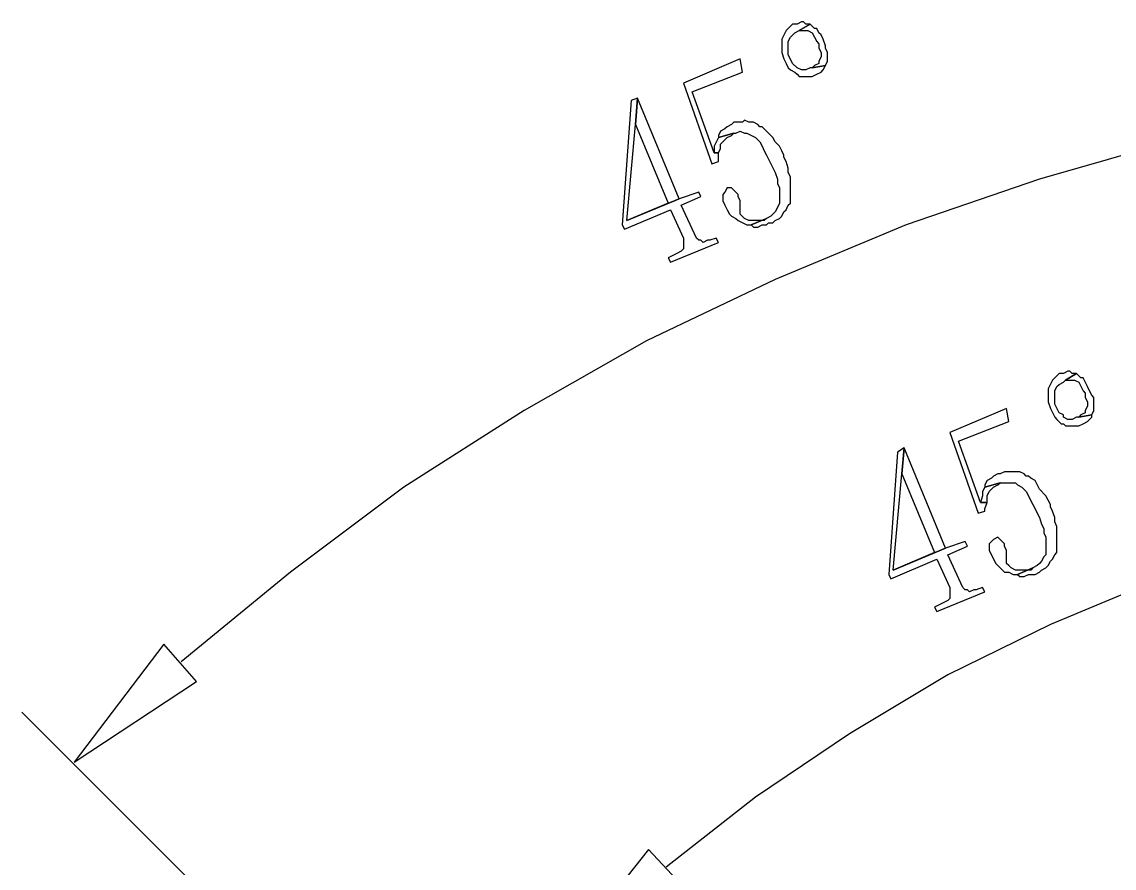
# Model space of a CAD drawing. Extents: x -15.4 to 0.8, y 0.3 to 11.8.
# Drawn here: x -2.7471 to -2.3303, y 5.469 to 5.7919 of the extents above; entities that cross this region are included whole.
import ezdxf

# ---------------------------------------------------------------- set-up
doc = ezdxf.new("R2010")
doc.units = 0
doc.header["$MEASUREMENT"] = 0
doc.linetypes.add('AUSGEZOGEN', pattern=[0])
doc.layers.get('0').update_dxf_attribs({"linetype": 'AUSGEZOGEN'})

msp = doc.modelspace()

# ---------------------------------------------------------------- linework, layer by layer
for points in [[(-2.45295, 5.79106), (-2.45461, 5.7894), (-2.45461, 5.7894), (-2.45545, 5.78856), (-2.45545, 5.78856), (-2.45711, 5.78523), (-2.45711, 5.78523), (-2.45711, 5.78023), (-2.45711, 5.78023), (-2.45628, 5.77773), (-2.45628, 5.77773), (-2.45545, 5.77606), (-2.45545, 5.77606), (-2.45461, 5.7744), (-2.45461, 5.7744), (-2.45378, 5.77356), (-2.45378, 5.77356), (-2.45211, 5.77273), (-2.45211, 5.77273), (-2.45128, 5.7719), (-2.45128, 5.7719), (-2.45045, 5.77106), (-2.45045, 5.77106), (-2.44545, 5.77106), (-2.44545, 5.77106), (-2.44378, 5.7719), (-2.44378, 5.7719), (-2.44211, 5.77273), (-2.44211, 5.77273), (-2.44128, 5.77356), (-2.44128, 5.77356), (-2.44045, 5.77523), (-2.44045, 5.77523), (-2.44545, 5.7744), (-2.44545, 5.7744), (-2.44628, 5.7744), (-2.44628, 5.7744), (-2.44795, 5.77356), (-2.44795, 5.77356), (-2.44961, 5.77356), (-2.44961, 5.77356), (-2.45128, 5.7744), (-2.45128, 5.7744), (-2.45295, 5.77606), (-2.45295, 5.77606), (-2.45461, 5.7794), (-2.45461, 5.7794), (-2.45461, 5.7844), (-2.45461, 5.7844), (-2.45378, 5.78606), (-2.45378, 5.78606), (-2.45211, 5.78773), (-2.45211, 5.78773), (-2.45045, 5.78856), (-2.45045, 5.78856), (-2.44628, 5.79106), (-2.44628, 5.79106), (-2.44795, 5.79106), (-2.44795, 5.79106), (-2.44878, 5.7919), (-2.44878, 5.7919), (-2.44961, 5.7919), (-2.44961, 5.7919), (-2.45128, 5.79106), (-2.45295, 5.79106)], [(-2.44628, 5.79106), (-2.45045, 5.78856), (-2.45045, 5.78856), (-2.44711, 5.78856), (-2.44711, 5.78856), (-2.44545, 5.78773), (-2.44545, 5.78773), (-2.44461, 5.78606), (-2.44461, 5.78606), (-2.44378, 5.7844), (-2.44378, 5.7844), (-2.44295, 5.78356), (-2.44295, 5.78356), (-2.44295, 5.7819), (-2.44295, 5.7819), (-2.44211, 5.78023), (-2.44211, 5.78023), (-2.44211, 5.77856), (-2.44211, 5.77856), (-2.44295, 5.7769), (-2.44295, 5.7769), (-2.44295, 5.77606), (-2.44295, 5.77606), (-2.44461, 5.77523), (-2.44461, 5.77523), (-2.44545, 5.7744), (-2.44545, 5.7744), (-2.44045, 5.77523), (-2.44045, 5.77523), (-2.43961, 5.7769), (-2.43961, 5.7769), (-2.43961, 5.78023), (-2.43961, 5.78023), (-2.44045, 5.7819), (-2.44045, 5.7819), (-2.44045, 5.78273), (-2.44045, 5.78273), (-2.44128, 5.78523), (-2.44128, 5.78523), (-2.44211, 5.7869), (-2.44211, 5.7869), (-2.44295, 5.78773), (-2.44295, 5.78773), (-2.44378, 5.7894), (-2.44378, 5.7894), (-2.44461, 5.7894), (-2.44628, 5.79106)], [(-2.47295, 5.77773), (-2.49461, 5.76856), (-2.49461, 5.76856), (-2.48378, 5.73773), (-2.48378, 5.73773), (-2.48128, 5.73856), (-2.48128, 5.73856), (-2.48128, 5.7419), (-2.48128, 5.7419), (-2.48295, 5.7419), (-2.48295, 5.7419), (-2.49128, 5.76523), (-2.49128, 5.76523), (-2.47211, 5.77273), (-2.47295, 5.77773)], [(-2.14545, 5.77106), (-2.19961, 5.76606), (-2.19961, 5.76606), (-2.25295, 5.75856), (-2.25295, 5.75856), (-2.30628, 5.7469), (-2.30628, 5.7469), (-2.35878, 5.7319), (-2.35878, 5.7319), (-2.40961, 5.7144), (-2.40961, 5.7144), (-2.45961, 5.69356), (-2.45961, 5.69356), (-2.50878, 5.67023), (-2.50878, 5.67023), (-2.55545, 5.64356), (-2.55545, 5.64356), (-2.60128, 5.6144), (-2.60128, 5.6144), (-2.64461, 5.5819), (-2.64461, 5.5819), (-2.68628, 5.54773)], [(-2.51211, 5.76273), (-2.51461, 5.7619), (-2.51461, 5.7619), (-2.51795, 5.7144), (-2.51795, 5.7144), (-2.51711, 5.71273), (-2.51711, 5.71273), (-2.49961, 5.72023), (-2.49961, 5.72023), (-2.49461, 5.7094), (-2.49461, 5.7094), (-2.49461, 5.70523), (-2.49461, 5.70523), (-2.49545, 5.7044), (-2.49545, 5.7044), (-2.49711, 5.70356), (-2.49711, 5.70356), (-2.50045, 5.7019), (-2.50045, 5.7019), (-2.49961, 5.70023), (-2.49961, 5.70023), (-2.48128, 5.70773), (-2.48128, 5.70773), (-2.48211, 5.7094), (-2.48211, 5.7094), (-2.48461, 5.70856), (-2.48461, 5.70856), (-2.48545, 5.70856), (-2.48545, 5.70856), (-2.48711, 5.70773), (-2.48711, 5.70773), (-2.48795, 5.70856), (-2.48795, 5.70856), (-2.48878, 5.70856), (-2.48878, 5.70856), (-2.48961, 5.7094), (-2.48961, 5.7094), (-2.49045, 5.71106), (-2.49045, 5.71106), (-2.49545, 5.7219), (-2.49545, 5.7219), (-2.48795, 5.72523), (-2.48795, 5.72523), (-2.48878, 5.7269), (-2.48878, 5.7269), (-2.49628, 5.7244), (-2.49628, 5.7244), (-2.51628, 5.71606), (-2.51628, 5.71606), (-2.51295, 5.75273), (-2.51211, 5.76273)], [(-2.51211, 5.76273), (-2.51295, 5.75273), (-2.51295, 5.75273), (-2.50045, 5.72273), (-2.50045, 5.72273), (-2.51628, 5.71606), (-2.51628, 5.71606), (-2.49628, 5.7244), (-2.51211, 5.76273)], [(-2.47545, 5.75356), (-2.47628, 5.75273), (-2.47628, 5.75273), (-2.47795, 5.7519), (-2.47795, 5.7519), (-2.47878, 5.75106), (-2.47878, 5.75106), (-2.48045, 5.75023), (-2.48045, 5.75023), (-2.48128, 5.74856), (-2.48128, 5.74856), (-2.48128, 5.74773), (-2.48128, 5.74773), (-2.47545, 5.7494), (-2.47545, 5.7494), (-2.47461, 5.7494), (-2.47461, 5.7494), (-2.47295, 5.75023), (-2.47295, 5.75023), (-2.47128, 5.7494), (-2.47128, 5.7494), (-2.47045, 5.7494), (-2.47045, 5.7494), (-2.46711, 5.74773), (-2.46711, 5.74773), (-2.46545, 5.74606), (-2.46545, 5.74606), (-2.46461, 5.7444), (-2.46461, 5.7444), (-2.46378, 5.74273), (-2.46378, 5.74273), (-2.46295, 5.74106), (-2.46295, 5.74106), (-2.45961, 5.7344), (-2.45961, 5.7344), (-2.45878, 5.7319), (-2.45878, 5.7319), (-2.45878, 5.73023), (-2.45878, 5.73023), (-2.45795, 5.72856), (-2.45795, 5.72856), (-2.45795, 5.72273), (-2.45795, 5.72273), (-2.45878, 5.72106), (-2.45878, 5.72106), (-2.45961, 5.7194), (-2.45961, 5.7194), (-2.46128, 5.71773), (-2.46128, 5.71773), (-2.46295, 5.7169), (-2.46295, 5.7169), (-2.46878, 5.7144), (-2.46878, 5.7144), (-2.46795, 5.71356), (-2.46795, 5.71356), (-2.46628, 5.71356), (-2.46628, 5.71356), (-2.46461, 5.7144), (-2.46461, 5.7144), (-2.46295, 5.7144), (-2.46295, 5.7144), (-2.46211, 5.71523), (-2.46211, 5.71523), (-2.46045, 5.71523), (-2.46045, 5.71523), (-2.45961, 5.71606), (-2.45961, 5.71606), (-2.45795, 5.7169), (-2.45795, 5.7169), (-2.45711, 5.71773), (-2.45711, 5.71773), (-2.45628, 5.7194), (-2.45628, 5.7194), (-2.45545, 5.72023), (-2.45545, 5.72023), (-2.45461, 5.7219), (-2.45461, 5.7219), (-2.45378, 5.72273), (-2.45378, 5.72273), (-2.45378, 5.73273), (-2.45378, 5.73273), (-2.45461, 5.7344), (-2.45461, 5.7344), (-2.45461, 5.73606), (-2.45461, 5.73606), (-2.45545, 5.73856), (-2.45545, 5.73856), (-2.45628, 5.74023), (-2.45628, 5.74023), (-2.45628, 5.74106), (-2.45628, 5.74106), (-2.45711, 5.74273), (-2.45711, 5.74273), (-2.45795, 5.7444), (-2.45795, 5.7444), (-2.45961, 5.74606), (-2.45961, 5.74606), (-2.46045, 5.74773), (-2.46045, 5.74773), (-2.46378, 5.75106), (-2.46378, 5.75106), (-2.46461, 5.7519), (-2.46461, 5.7519), (-2.46545, 5.7519), (-2.46545, 5.7519), (-2.46628, 5.75273), (-2.46628, 5.75273), (-2.46795, 5.75356), (-2.46795, 5.75356), (-2.46961, 5.75356), (-2.46961, 5.75356), (-2.47128, 5.7544), (-2.47128, 5.7544), (-2.47211, 5.75356), (-2.47211, 5.75356), (-2.47378, 5.75356), (-2.47545, 5.75356)], [(-2.48128, 5.74773), (-2.48295, 5.7444), (-2.48295, 5.7444), (-2.48295, 5.7419), (-2.48295, 5.7419), (-2.48128, 5.7419), (-2.48128, 5.7419), (-2.48045, 5.74356), (-2.48045, 5.74356), (-2.48045, 5.74523), (-2.48045, 5.74523), (-2.47795, 5.74773), (-2.47795, 5.74773), (-2.47628, 5.74856), (-2.47628, 5.74856), (-2.47545, 5.7494), (-2.48128, 5.74773)], [(-2.47795, 5.72856), (-2.47878, 5.7269), (-2.47878, 5.7269), (-2.47961, 5.72606), (-2.47961, 5.72606), (-2.47961, 5.72356), (-2.47961, 5.72356), (-2.47878, 5.7219), (-2.47878, 5.7219), (-2.47795, 5.72023), (-2.47795, 5.72023), (-2.47711, 5.71856), (-2.47711, 5.71856), (-2.47628, 5.71773), (-2.47628, 5.71773), (-2.47461, 5.7169), (-2.47461, 5.7169), (-2.47378, 5.71606), (-2.47378, 5.71606), (-2.47045, 5.7144), (-2.47045, 5.7144), (-2.46878, 5.7144), (-2.46878, 5.7144), (-2.46295, 5.7169), (-2.46295, 5.7169), (-2.46378, 5.71606), (-2.46378, 5.71606), (-2.46961, 5.71606), (-2.46961, 5.71606), (-2.47128, 5.7169), (-2.47128, 5.7169), (-2.47295, 5.71856), (-2.47295, 5.71856), (-2.47295, 5.72356), (-2.47295, 5.72356), (-2.47378, 5.72523), (-2.47378, 5.72523), (-2.47378, 5.72606), (-2.47378, 5.72606), (-2.47545, 5.72773), (-2.47545, 5.72773), (-2.47628, 5.72856), (-2.47795, 5.72856)], [(-2.35128, 5.65773), (-2.35378, 5.65523), (-2.35378, 5.65523), (-2.35545, 5.6519), (-2.35545, 5.6519), (-2.35545, 5.6469), (-2.35545, 5.6469), (-2.35461, 5.6444), (-2.35461, 5.6444), (-2.35295, 5.64106), (-2.35295, 5.64106), (-2.35211, 5.64023), (-2.35211, 5.64023), (-2.35045, 5.63856), (-2.35045, 5.63856), (-2.34961, 5.63856), (-2.34961, 5.63856), (-2.34878, 5.63773), (-2.34878, 5.63773), (-2.34378, 5.63773), (-2.34378, 5.63773), (-2.34211, 5.63856), (-2.34211, 5.63856), (-2.34045, 5.6394), (-2.34045, 5.6394), (-2.33961, 5.64023), (-2.33961, 5.64023), (-2.33878, 5.64106), (-2.33878, 5.64106), (-2.33878, 5.6419), (-2.33878, 5.6419), (-2.34378, 5.64106), (-2.34378, 5.64106), (-2.34461, 5.64106), (-2.34461, 5.64106), (-2.34628, 5.64023), (-2.34628, 5.64023), (-2.34795, 5.64023), (-2.34795, 5.64023), (-2.34961, 5.64106), (-2.34961, 5.64106), (-2.34961, 5.6419), (-2.34961, 5.6419), (-2.35128, 5.64273), (-2.35128, 5.64273), (-2.35295, 5.64606), (-2.35295, 5.64606), (-2.35295, 5.65106), (-2.35295, 5.65106), (-2.35211, 5.65273), (-2.35211, 5.65273), (-2.35128, 5.65356), (-2.35128, 5.65356), (-2.34961, 5.6544), (-2.34961, 5.6544), (-2.34878, 5.65523), (-2.34878, 5.65523), (-2.34461, 5.65773), (-2.34461, 5.65773), (-2.34628, 5.65773), (-2.34628, 5.65773), (-2.34711, 5.65856), (-2.34711, 5.65856), (-2.34795, 5.65856), (-2.34795, 5.65856), (-2.34961, 5.65773), (-2.35128, 5.65773)], [(-2.34461, 5.65773), (-2.34878, 5.65523), (-2.34878, 5.65523), (-2.34545, 5.65523), (-2.34545, 5.65523), (-2.34378, 5.6544), (-2.34378, 5.6544), (-2.34211, 5.65106), (-2.34211, 5.65106), (-2.34128, 5.65023), (-2.34128, 5.65023), (-2.34128, 5.64856), (-2.34128, 5.64856), (-2.34045, 5.6469), (-2.34045, 5.6469), (-2.34045, 5.64523), (-2.34045, 5.64523), (-2.34128, 5.64356), (-2.34128, 5.64356), (-2.34128, 5.64273), (-2.34128, 5.64273), (-2.34295, 5.6419), (-2.34295, 5.6419), (-2.34378, 5.64106), (-2.34378, 5.64106), (-2.33878, 5.6419), (-2.33878, 5.6419), (-2.33795, 5.64356), (-2.33795, 5.64356), (-2.33795, 5.64856), (-2.33795, 5.64856), (-2.33878, 5.6494), (-2.33878, 5.6494), (-2.33961, 5.65106), (-2.33961, 5.65106), (-2.34045, 5.65273), (-2.34045, 5.65273), (-2.34211, 5.65606), (-2.34211, 5.65606), (-2.34295, 5.65606), (-2.34461, 5.65773)], [(-2.37128, 5.6444), (-2.39295, 5.63523), (-2.39295, 5.63523), (-2.38211, 5.6044), (-2.38211, 5.6044), (-2.37961, 5.60523), (-2.37961, 5.60523), (-2.37961, 5.60606), (-2.37961, 5.60606), (-2.37878, 5.60856), (-2.37878, 5.60856), (-2.38128, 5.60856), (-2.38128, 5.60856), (-2.38961, 5.6319), (-2.38961, 5.6319), (-2.37045, 5.6394), (-2.37128, 5.6444)], [(-2.41045, 5.6294), (-2.41295, 5.62773), (-2.41295, 5.62773), (-2.41628, 5.58106), (-2.41628, 5.58106), (-2.41545, 5.5794), (-2.41545, 5.5794), (-2.39795, 5.5869), (-2.39795, 5.5869), (-2.39295, 5.57606), (-2.39295, 5.57606), (-2.39295, 5.5719), (-2.39295, 5.5719), (-2.39378, 5.57106), (-2.39378, 5.57106), (-2.39878, 5.56856), (-2.39878, 5.56856), (-2.39795, 5.5669), (-2.39795, 5.5669), (-2.37961, 5.5744), (-2.37961, 5.5744), (-2.38045, 5.57606), (-2.38045, 5.57606), (-2.38295, 5.57523), (-2.38295, 5.57523), (-2.38378, 5.57523), (-2.38378, 5.57523), (-2.38545, 5.5744), (-2.38545, 5.5744), (-2.38628, 5.57523), (-2.38628, 5.57523), (-2.38711, 5.57523), (-2.38711, 5.57523), (-2.38795, 5.57606), (-2.38795, 5.57606), (-2.38878, 5.57773), (-2.38878, 5.57773), (-2.39378, 5.58856), (-2.39378, 5.58856), (-2.38628, 5.5919), (-2.38628, 5.5919), (-2.38711, 5.59356), (-2.38711, 5.59356), (-2.39461, 5.59106), (-2.39461, 5.59106), (-2.41461, 5.58273), (-2.41461, 5.58273), (-2.41128, 5.6194), (-2.41045, 5.6294)], [(-2.41045, 5.6294), (-2.41128, 5.6194), (-2.41128, 5.6194), (-2.39878, 5.5894), (-2.39878, 5.5894), (-2.41461, 5.58273), (-2.41461, 5.58273), (-2.39461, 5.59106), (-2.41045, 5.6294)], [(-2.37378, 5.6194), (-2.37461, 5.6194), (-2.37461, 5.6194), (-2.37628, 5.61856), (-2.37628, 5.61856), (-2.37711, 5.61773), (-2.37711, 5.61773), (-2.37878, 5.6169), (-2.37878, 5.6169), (-2.37961, 5.61523), (-2.37961, 5.61523), (-2.37961, 5.6144), (-2.37961, 5.6144), (-2.37378, 5.61606), (-2.37378, 5.61606), (-2.36795, 5.61606), (-2.36795, 5.61606), (-2.36711, 5.61523), (-2.36711, 5.61523), (-2.36545, 5.6144), (-2.36545, 5.6144), (-2.36378, 5.61273), (-2.36378, 5.61273), (-2.36128, 5.60773), (-2.36128, 5.60773), (-2.36045, 5.60606), (-2.36045, 5.60606), (-2.35961, 5.6044), (-2.35961, 5.6044), (-2.35878, 5.60273), (-2.35878, 5.60273), (-2.35795, 5.60023), (-2.35795, 5.60023), (-2.35711, 5.59856), (-2.35711, 5.59856), (-2.35711, 5.5969), (-2.35711, 5.5969), (-2.35628, 5.59523), (-2.35628, 5.59523), (-2.35628, 5.58856), (-2.35628, 5.58856), (-2.35711, 5.58773), (-2.35711, 5.58773), (-2.35795, 5.58606), (-2.35795, 5.58606), (-2.35878, 5.58523), (-2.35878, 5.58523), (-2.35961, 5.5844), (-2.35961, 5.5844), (-2.36128, 5.58356), (-2.36128, 5.58356), (-2.36711, 5.58106), (-2.36711, 5.58106), (-2.36628, 5.58023), (-2.36628, 5.58023), (-2.36461, 5.58023), (-2.36461, 5.58023), (-2.36295, 5.58106), (-2.36295, 5.58106), (-2.36045, 5.58106), (-2.36045, 5.58106), (-2.35878, 5.5819), (-2.35878, 5.5819), (-2.35795, 5.58273), (-2.35795, 5.58273), (-2.35628, 5.58356), (-2.35628, 5.58356), (-2.35545, 5.5844), (-2.35545, 5.5844), (-2.35461, 5.58606), (-2.35461, 5.58606), (-2.35378, 5.5869), (-2.35378, 5.5869), (-2.35295, 5.58856), (-2.35295, 5.58856), (-2.35211, 5.5894), (-2.35211, 5.5894), (-2.35211, 5.5994), (-2.35211, 5.5994), (-2.35295, 5.60106), (-2.35295, 5.60106), (-2.35295, 5.60273), (-2.35295, 5.60273), (-2.35378, 5.60523), (-2.35378, 5.60523), (-2.35461, 5.6069), (-2.35461, 5.6069), (-2.35461, 5.60773), (-2.35461, 5.60773), (-2.35628, 5.61106), (-2.35628, 5.61106), (-2.35878, 5.61356), (-2.35878, 5.61356), (-2.36045, 5.6169), (-2.36045, 5.6169), (-2.36211, 5.61773), (-2.36211, 5.61773), (-2.36295, 5.61856), (-2.36295, 5.61856), (-2.36378, 5.61856), (-2.36378, 5.61856), (-2.36461, 5.6194), (-2.36461, 5.6194), (-2.36628, 5.62023), (-2.36628, 5.62023), (-2.37211, 5.62023), (-2.37378, 5.6194)], [(-2.14545, 5.6169), (-2.18878, 5.61106), (-2.18878, 5.61106), (-2.23128, 5.60356), (-2.23128, 5.60356), (-2.27378, 5.5919), (-2.27378, 5.5919), (-2.31461, 5.57856), (-2.31461, 5.57856), (-2.35461, 5.5619), (-2.35461, 5.5619), (-2.39378, 5.54273), (-2.39378, 5.54273), (-2.43128, 5.52023), (-2.43128, 5.52023), (-2.46711, 5.49606), (-2.46711, 5.49606), (-2.50128, 5.4694)], [(-2.37961, 5.6144), (-2.38045, 5.61273), (-2.38045, 5.61273), (-2.38045, 5.61106), (-2.38045, 5.61106), (-2.38128, 5.60856), (-2.38128, 5.60856), (-2.37878, 5.60856), (-2.37878, 5.60856), (-2.37878, 5.61106), (-2.37878, 5.61106), (-2.37795, 5.61273), (-2.37795, 5.61273), (-2.37628, 5.6144), (-2.37628, 5.6144), (-2.37461, 5.61523), (-2.37461, 5.61523), (-2.37378, 5.61606), (-2.37961, 5.6144)], [(-2.37628, 5.5944), (-2.37795, 5.59273), (-2.37795, 5.59273), (-2.37795, 5.59023), (-2.37795, 5.59023), (-2.37545, 5.58523), (-2.37545, 5.58523), (-2.37461, 5.5844), (-2.37461, 5.5844), (-2.37211, 5.5819), (-2.37211, 5.5819), (-2.37045, 5.5819), (-2.37045, 5.5819), (-2.36878, 5.58106), (-2.36878, 5.58106), (-2.36711, 5.58106), (-2.36711, 5.58106), (-2.36128, 5.58356), (-2.36128, 5.58356), (-2.36211, 5.58273), (-2.36211, 5.58273), (-2.36795, 5.58273), (-2.36795, 5.58273), (-2.36961, 5.58356), (-2.36961, 5.58356), (-2.37045, 5.5844), (-2.37045, 5.5844), (-2.37128, 5.58523), (-2.37128, 5.58523), (-2.37128, 5.59023), (-2.37128, 5.59023), (-2.37211, 5.5919), (-2.37211, 5.5919), (-2.37211, 5.59273), (-2.37211, 5.59273), (-2.37461, 5.59523), (-2.37628, 5.5944)], [(-2.68045, 5.54023), (-2.69295, 5.5544), (-2.69295, 5.5544), (-2.72711, 5.5094), (-2.68045, 5.54023)], [(-2.22711, 5.00856), (-2.74711, 5.52856)], [(-2.49545, 5.46273), (-2.50795, 5.47606), (-2.50795, 5.47606), (-2.54295, 5.4319), (-2.49545, 5.46273)]]:
    msp.add_lwpolyline(points)

doc.saveas('drawing.dxf')
